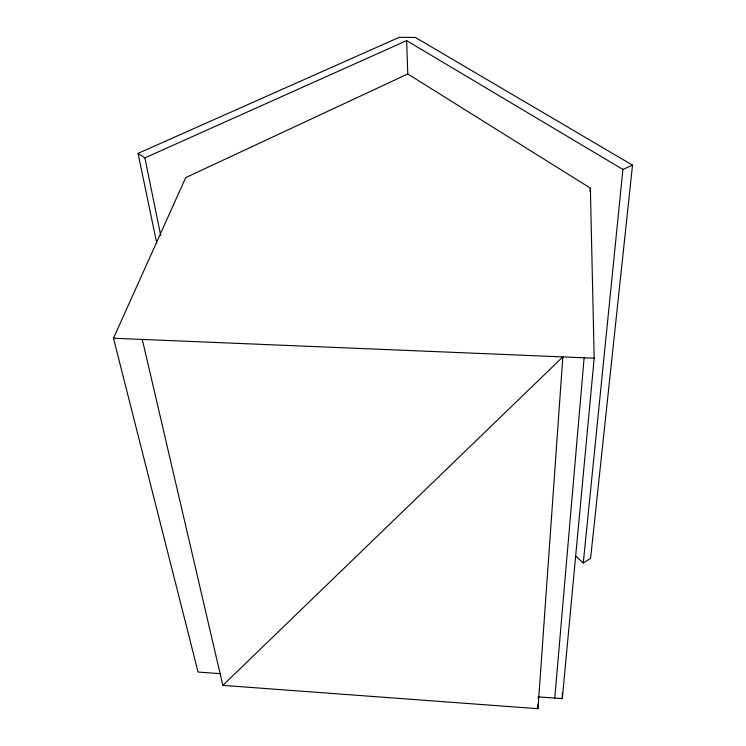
<?xml version="1.0" encoding="UTF-8"?>
<svg xmlns="http://www.w3.org/2000/svg" width="746" height="746" viewBox="0 0 746 746"><rect width="100%" height="100%" fill="white"/><g stroke="black" fill="none" stroke-linecap="round" stroke-linejoin="round"><path stroke-width="1.12" d="M538.798 696.904L562.298 698.62L562.335 692.792M142.29 339.43L222.849 685.369L537.969 708.7L538.071 704.177M538.202 698.526L538.36 696.382M537.969 708.7L562.838 356.896L222.849 685.369M590.095 191.619L590.375 188.141L407.782 73.957L406.617 40.638L144.883 157.9L138.047 153.378L399.278 37.3L415.447 37.496L632.515 165.136L590.59 558.409L583.269 562.978L575.604 555.891M554.772 698.07L584.127 357.782M562.298 698.62L594.18 358.201L590.375 188.141M583.269 562.978L622.91 169.463L632.515 165.136M220.117 673.657L198.072 672.043L113.485 338.227L185.689 177.632L407.782 73.957M113.485 338.227L594.18 358.201M406.617 40.638L622.91 169.463M138.047 153.378L156.772 243.355M144.883 157.9L160.726 235.484"/></g></svg>
